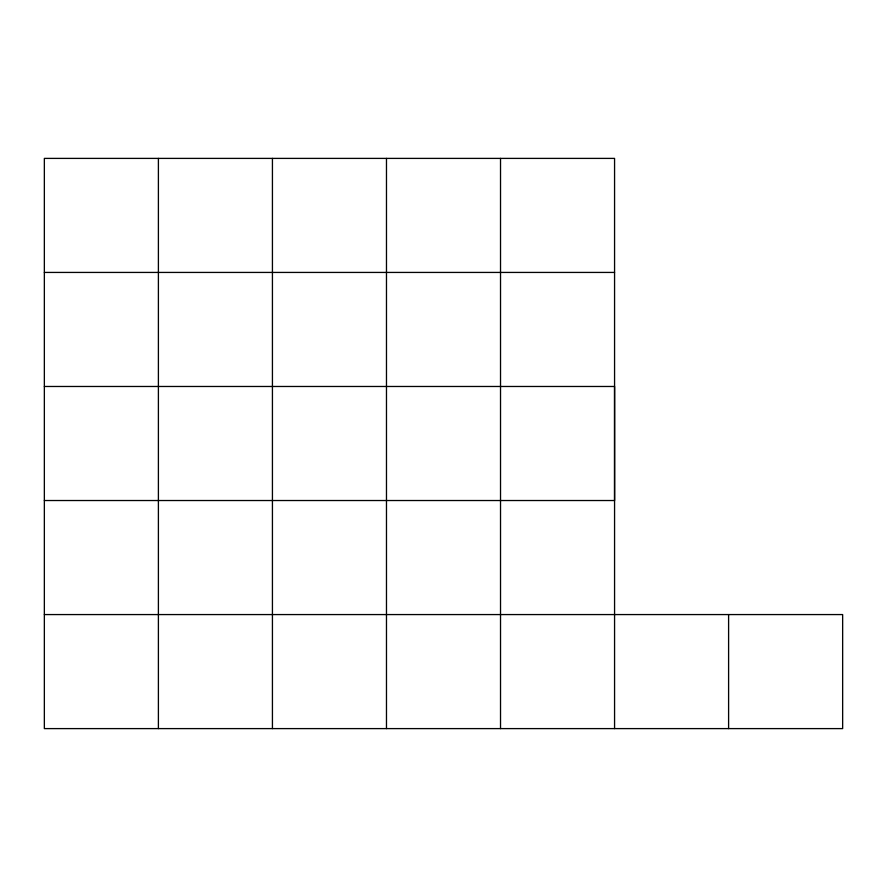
<?xml version="1.0" encoding="UTF-8"?>
<svg xmlns="http://www.w3.org/2000/svg" width="887" height="887" viewBox="0 0 887 887"><rect width="100%" height="100%" fill="white"/><g stroke="black" fill="none" stroke-linecap="round" stroke-linejoin="round"><path stroke-width="1.33" d="M44.35 272.431L614.569 272.431M44.35 386.477L614.569 386.477L614.569 500.523L44.35 500.523M44.35 614.569L842.65 614.569L842.65 728.604L44.35 728.604L44.35 158.396L614.569 158.396L614.569 728.604M728.604 614.569L728.604 728.604M500.523 158.396L500.523 728.604M386.477 158.396L386.477 728.604M272.431 158.396L272.431 728.604M158.396 158.396L158.396 728.604"/></g></svg>
